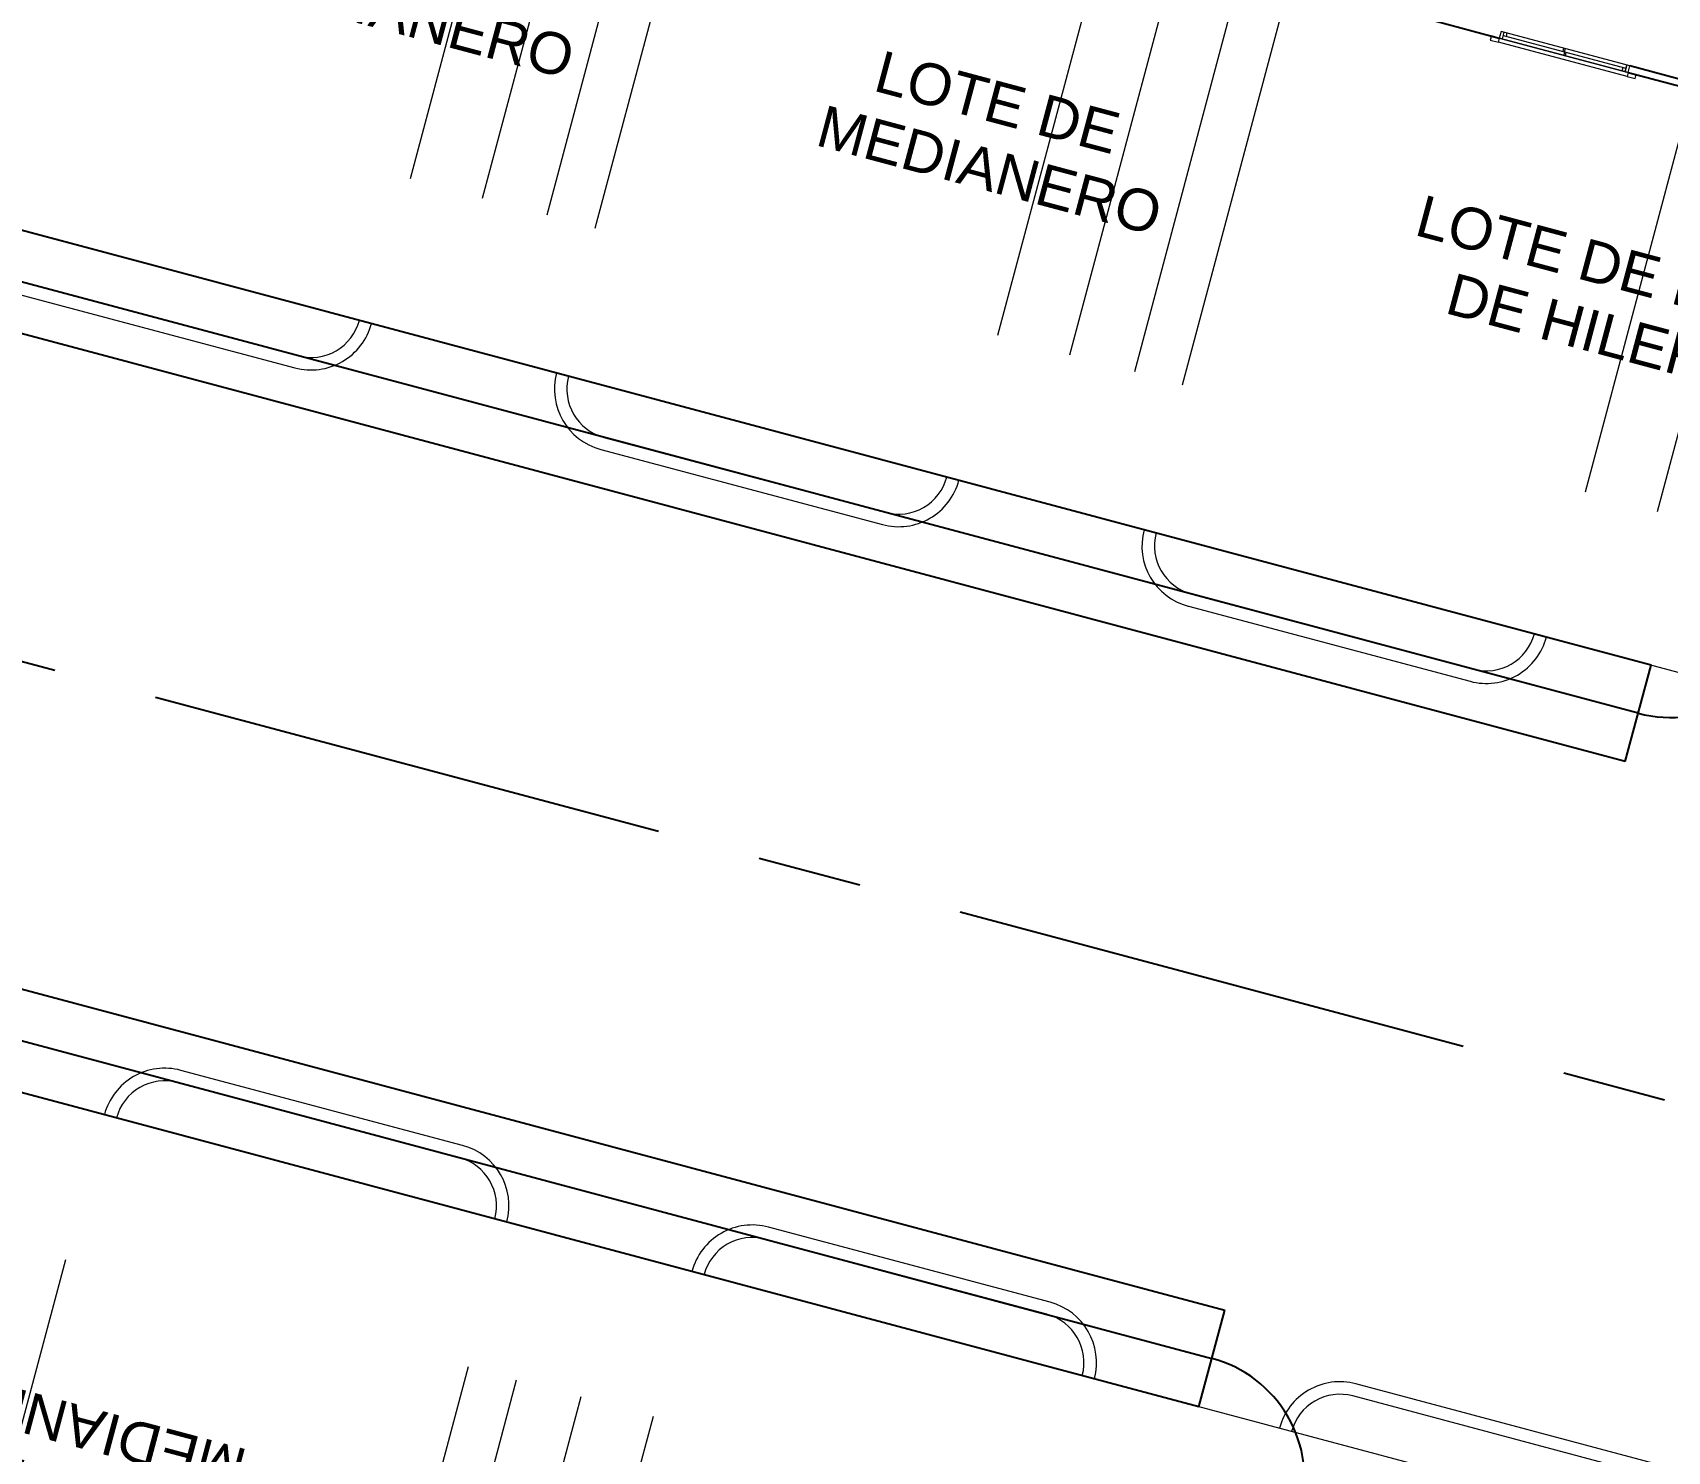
# Model space of a CAD drawing. Header units: metres. Extents: x 689715 to 690980, y 1005284 to 1006835.
# Drawn here: x 690699.13 to 690718.75, y 1005666.5 to 1005683.53 of the extents above; entities that cross this region are included whole.
import ezdxf

# ---------------------------------------------------------------- set-up
doc = ezdxf.new("R2010")
doc.units = ezdxf.units.M
doc.linetypes.add('CENTER', pattern=[2, 1.25, -0.25, 0.25, -0.25])
for name, color, linetype in [('A-BLDG', 7, 'Continuous'), ('C-CALLE-ACERA', 8, 'Continuous'), ('CALLES-CENTRO', 2, 'CENTER')]:
    doc.layers.add(name, color=color, linetype=linetype)
for name, color, linetype, lineweight in [('A-GENM', 13, 'Continuous', 9), ('A-GLAZ', 151, 'Continuous', 9), ('A-WALL', 250, 'Continuous', 9), ('G-ANNO-TEXT', 2, 'Continuous', 9), ('X1$0$A-FLOR', 250, 'Continuous', 9), ('X2$0$A-FLOR', 250, 'Continuous', 9)]:
    doc.layers.add(name, color=color, linetype=linetype, lineweight=lineweight)
doc.styles.add('ARIAL', font='arial.ttf')

# ---------------------------------------------------------------- blocks, each defined once
blk = doc.blocks.new('Window-Sliding - VENTANA DE 1_60 X 1_20-675561-PLANO CLAVE')
at = {"layer": 'A-GLAZ'}
for p, q in [((0.8, 0.04), (-0.8, 0.04)), ((-0.8, 0.04), (-0.8, -0.043)), ((-0.8, 0.04), (0.8, 0.04)), ((-0.762, -0.043), (-0.762, 0.04)), ((-0.762, 0.04), (-0.762, -0.043)), ((-0.727, 0.04), (-0.727, -0.001)), ((-0.022, 0.04), (-0.022, -0.001)), ((0, -0.001), (0, 0.04)), ((0.762, 0.04), (0.762, -0.043)), ((0.8, -0.043), (0.8, 0.04)), ((-0.8, -0.043), (0.8, -0.043)), ((-0.8, -0.043), (0.8, -0.043)), ((-0.8, -0.043), (0.8, -0.043)), ((0.762, -0.001), (-0.762, -0.001)), ((0, -0.001), (0, -0.043)), ((0.023, -0.043), (0.023, -0.001)), ((0.727, -0.043), (0.727, -0.001))]:
    blk.add_line(p, q, dxfattribs=at)
blk = doc.blocks.new('M_MOLDURA SENCILLA PARA VENTANAS - Type 3-V3-PLANO CLAVE')
at = {"layer": 'A-GENM', "lineweight": 18}
for p, q in [((-0.675, 0.09), (-0.775, 0.09)), ((-0.775, 0.09), (-0.775, 0.04)), ((-0.775, 0.04), (-0.675, 0.04)), ((-0.675, 0.04), (-0.675, 0.09)), ((1.025, 0.09), (0.925, 0.09)), ((0.925, 0.09), (0.925, 0.04)), ((0.927, 0.04), (1.025, 0.04)), ((1.025, 0.04), (1.025, 0.09))]:
    blk.add_line(p, q, dxfattribs=at)
at = {"layer": 'A-GENM'}
blk.add_line((-0.675, 0.09), (0.925, 0.09), dxfattribs=at)
blk = doc.blocks.new('FRESNO C')
at = {"layer": 'A-WALL', "color": 141, "lineweight": 25}
for p, q in [((1.55, 5), (2.35, 5)), ((4.67, 5.08), (3.95, 5.08)), ((3.95, 5), (4.75, 5))]:
    blk.add_line(p, q, dxfattribs=at)
at = {"layer": 'X1$0$A-FLOR', "color": 141}
for p, q in [((4.75, 5), (4.75, 0)), ((5.65, 0), (5.65, 5)), ((0.5, -1.8), (7.05, -1.8)), ((0.5, -2.4), (4, -2.4)), ((0.5, -2.55), (4, -2.55))]:
    blk.add_line(p, q, dxfattribs=at)
for radius in [0.75, 0.6]:
    blk.add_arc((4, -1.8), radius, 270, 0, dxfattribs=at)
at = {"layer": 'A-GENM', "color": 141, "rotation": 180}
blk.add_blockref('M_MOLDURA SENCILLA PARA VENTANAS - Type 3-V3-PLANO CLAVE', (3.277, 5.04), dxfattribs=at)
at = {"layer": 'A-GLAZ', "color": 141, "rotation": 180}
blk.add_blockref('Window-Sliding - VENTANA DE 1_60 X 1_20-675561-PLANO CLAVE', (3.15, 5.04), dxfattribs=at)
at = {"layer": 'G-ANNO-TEXT', "color": 141, "char_height": 0.5, "attachment_point": 1, "style": 'ARIAL'}
for s, insert, width in [('LOTE DE FINAL ', (1.957, 2.954), 5.29114), ('DE HILERA', (2.552, 2.143), 3.6557)]:
    blk.add_mtext(s, dxfattribs=dict(at, insert=insert, width=width))
blk = doc.blocks.new('FRESNO B')
at = {"layer": 'X1$0$A-FLOR', "color": 141}
for p, q in [((0.5, -1.8), (7.8, -1.8)), ((0.5, -2.4), (4, -2.4)), ((0.5, -2.55), (4, -2.55))]:
    blk.add_line(p, q, dxfattribs=at)
for centre, radius, start, end in [((4, -1.8), 0.75, 270, 0), ((4, -1.8), 0.6, 270, 0), ((7.8, -1.8), 0.75, 180, 270), ((7.8, -1.8), 0.6, 180, 270)]:
    blk.add_arc(centre, radius, start, end, dxfattribs=at)
at = {"layer": 'X2$0$A-FLOR', "color": 141}
for p, q in [((4.75, 5), (4.75, 0)), ((5.65, 0), (5.65, 5)), ((6.45, 5), (6.45, 0)), ((7.05, 0), (7.05, 5))]:
    blk.add_line(p, q, dxfattribs=at)
at = {"layer": 'G-ANNO-TEXT', "color": 141, "char_height": 0.5, "attachment_point": 1, "style": 'ARIAL'}
for s, insert, width in [('LOTE DE ', (2.534, 2.954), 3.14262), ('MEDIANERO', (2.032, 2.143), 4.16877)]:
    blk.add_mtext(s, dxfattribs=dict(at, insert=insert, width=width))
blk = doc.blocks.new('FRESNO A')
at = {"layer": 'X1$0$A-FLOR', "color": 141}
for p, q in [((-1.25, -1.8), (7.8, -1.8)), ((-0.5, -2.4), (4, -2.4)), ((-0.5, -2.55), (4, -2.55))]:
    blk.add_line(p, q, dxfattribs=at)
for centre, radius, start, end in [((4, -1.8), 0.75, 270, 0), ((4, -1.8), 0.6, 270, 0), ((7.8, -1.8), 0.75, 180, 270), ((7.8, -1.8), 0.6, 180, 270)]:
    blk.add_arc(centre, radius, start, end, dxfattribs=at)

msp = doc.modelspace()

# ---------------------------------------------------------------- linework, layer by layer
at = {"layer": 'C-CALLE-ACERA', "linetype": 'Continuous', "ltscale": 5}
for p, q in [((690718.557, 1005675.937), (690663.24, 1005690.691)), ((690718.402, 1005675.358), (690663.086, 1005690.111)), ((690718.247, 1005674.778), (690662.931, 1005689.531)), ((690660.972, 1005682.188), (690713.438, 1005668.195)), ((690660.818, 1005681.608), (690713.284, 1005667.615)), ((690713.129, 1005667.035), (690660.663, 1005681.029))]:
    msp.add_line(p, q, dxfattribs=at)
at = {"layer": 'C-CALLE-ACERA', "linetype": 'Continuous', "ltscale": 5, "flags": 128}
for points in [[(690718.247, 1005674.778), (690718.557, 1005675.937)], [(690713.129, 1005667.035), (690713.438, 1005668.195)]]:
    msp.add_lwpolyline(points, dxfattribs=at)
at = {"layer": 'C-CALLE-ACERA', "linetype": 'Continuous', "ltscale": 5}
for centre, start, end in [((690718.789, 1005676.807), 255.066, 345.066), ((690712.897, 1005666.166), 345.066, 75.066)]:
    msp.add_arc(centre, 1.5, start, end, dxfattribs=at)
at = {"layer": 'CALLES-CENTRO', "linetype": 'CENTER', "ltscale": 5, "flags": 128}
msp.add_lwpolyline([(690661.952, 1005685.86), (690787.706, 1005652.319), (690909.72, 1005619.777)], dxfattribs=at)

# ---------------------------------------------------------------- block references
at = {"layer": 'A-BLDG'}
for name, p, rotation in [('FRESNO B', (690699.068, 1005682.998), 345.0663971945302), ('FRESNO B', (690706.121, 1005681.117), 345.0663971945302), ('FRESNO C', (690713.175, 1005679.236), 345.066691336882), ('FRESNO B', (690704.114, 1005667.577), 165.0663971945302), ('FRESNO B', (690711.168, 1005665.696), 165.0663971945302), ('FRESNO A', (690718.221, 1005663.814), 165.066691336882)]:
    msp.add_blockref(name, p, dxfattribs=dict(at, rotation=rotation))

doc.saveas('drawing.dxf')
